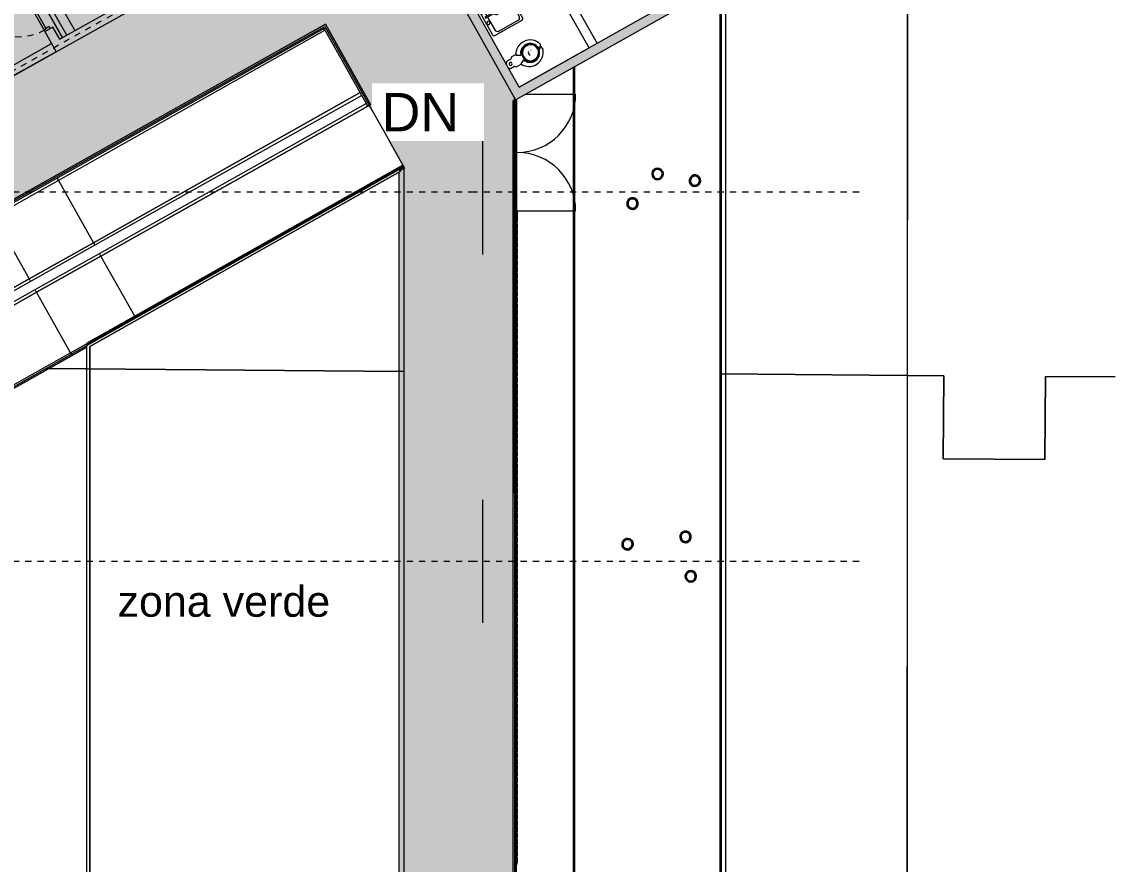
# Model space of a CAD drawing. Header units: metres. Extents: x -16.5 to 80.2, y 17.9 to 114.6.
# Drawn here: x 43.03 to 60.79, y 59.7 to 73.39 of the extents above; entities that cross this region are included whole.
import ezdxf

# ---------------------------------------------------------------- set-up
doc = ezdxf.new("R2010")
doc.units = ezdxf.units.M
doc.linetypes.add('LineaDiscontinua-1_5mm', pattern=[0.003, 0.0015, -0.0015])
doc.linetypes.add('LíneaDeRejilla', pattern=[0.021, 0.012, -0.003, 0.003, -0.003])
for name, color, linetype, lineweight in [('00_URB_HUELLA JARDÍN', 7, 'Continuous', 5), ('00_URB_ZONAS VERDES_NO CTA', 63, 'Continuous', 5), ('A-BRND', 11, 'Continuous', 5), ('A-DETL', 3, 'Continuous', 5), ('A-DETL-3', 151, 'Continuous', 5), ('A-DETL-GENF', 92, 'Continuous', 5), ('A-GENM', 13, 'Continuous', 5), ('A-MURO', 113, 'Continuous', 9), ('A-MURO-ACHU', 111, 'Continuous', 9), ('A-PISO', 51, 'Continuous', 9), ('A-PISO-RAMP', 51, 'Continuous', 5), ('A-PISO-RAMP-TEXT', 2, 'Continuous', 5), ('A-PUER', 31, 'Continuous', 5), ('A-PUER-MARC', 31, 'Continuous', 5), ('A-TEXT-NOTA', 2, 'Continuous', 5), ('A-VENT-CORT', 52, 'Continuous', 5), ('A-VENT-CORT-MARC', 51, 'Continuous', 5), ('A-WALL', 113, 'Continuous', 18), ('H-HID-APAR', 6, 'Continuous', 5), ('S-CERC-SIMB', 2, 'Continuous', 35), ('S-COLS-SYMB', 171, 'Continuous', 35), ('S-REJI', 1, 'Continuous', 5)]:
    doc.layers.add(name, color=color, linetype=linetype, lineweight=lineweight)
doc.styles.add('Arial_3', font='arial.ttf', dxfattribs={"height": 0.5})
doc.styles.add('Arial_4', font='arial.ttf', dxfattribs={"height": 0.625})

# ---------------------------------------------------------------- blocks, each defined once
blk = doc.blocks.new('M_Sink-Single-2D - 660 x 560mm-1187621-Nivel 2')
at = {"layer": 'H-HID-APAR'}
for p, q in [((0.002, 0.65), (0.002, 0.14)), ((0.002, 0.65), (0.002, 0.14)), ((0.636, 0.675), (0.027, 0.675)), ((0.636, 0.675), (0.027, 0.675)), ((0.033, 0.592), (0.033, 0.236)), ((0.579, 0.643), (0.084, 0.643)), ((0.63, 0.236), (0.63, 0.592)), ((0.662, 0.14), (0.662, 0.65)), ((0.662, 0.14), (0.662, 0.65)), ((0.341, 0.356), (0.322, 0.356)), ((0.322, 0.356), (0.322, 0.147)), ((0.341, 0.147), (0.341, 0.356)), ((0.084, 0.185), (0.322, 0.185)), ((0.341, 0.185), (0.579, 0.185)), ((0.027, 0.115), (0.636, 0.115)), ((0.027, 0.115), (0.636, 0.115)), ((0.322, 0.147), (0.341, 0.147))]:
    blk.add_line(p, q, dxfattribs=at)
for centre, radius, start, end in [((0.027, 0.65), 0.0254, 90, 180), ((0.027, 0.65), 0.0254, 90, 180), ((0.084, 0.592), 0.0508, 90, 180), ((0.579, 0.592), 0.0508, 360, 90), ((0.636, 0.65), 0.0254, 0, 90), ((0.636, 0.65), 0.0254, 0, 90), ((0.332, 0.356), 0.0508, 360, 180), ((0.332, 0.356), 0.0508, 180, 259.1931), ((0.332, 0.356), 0.0508, 280.8069, 0), ((0.084, 0.236), 0.0508, 180, 270), ((0.579, 0.236), 0.0508, 270, 0), ((0.027, 0.14), 0.0254, 180, 270), ((0.027, 0.14), 0.0254, 180, 270), ((0.23, 0.15), 0.0254, 360, 180), ((0.23, 0.15), 0.0254, 180, 0), ((0.433, 0.15), 0.0254, 360, 180), ((0.433, 0.15), 0.0254, 180, 360), ((0.636, 0.14), 0.0254, 270, 360), ((0.636, 0.14), 0.0254, 270, 0)]:
    blk.add_arc(centre, radius, start, end, dxfattribs=at)
blk = doc.blocks.new('M_Water Closet - Flush Valve - Floor Mounted - Private - 6_1 Lpf-1196158-Nivel 2')
at = {"layer": 'H-HID-APAR'}
for p, q in [((-0.064, -0.102), (-0.089, -0.127)), ((-0.089, -0.127), (-0.089, -0.213)), ((-0.038, 0), (-0.064, -0.025)), ((-0.064, -0.025), (-0.064, -0.102)), ((0.064, -0.025), (0.038, 0)), ((0.064, -0.102), (0.064, -0.025)), ((0.089, -0.127), (0.064, -0.102)), ((0.089, -0.213), (0.089, -0.127)), ((-0.043, -0.281), (-0.083, -0.209)), ((0.083, -0.209), (0.043, -0.281)), ((-0.006, -0.597), (-0.013, -0.596))]:
    blk.add_line(p, q, dxfattribs=at)
at = {"layer": 'H-HID-APAR', "flags": 128}
for points in [[(-0.111, -0.325), (-0.107, -0.321), (-0.102, -0.317), (-0.098, -0.313), (-0.092, -0.309), (-0.087, -0.306), (-0.082, -0.302), (-0.076, -0.299), (-0.071, -0.296), (-0.065, -0.293), (-0.059, -0.291), (-0.053, -0.289), (-0.051, -0.288)], [(0.051, -0.288), (0.057, -0.29), (0.063, -0.292), (0.068, -0.295), (0.074, -0.298), (0.08, -0.301), (0.085, -0.304), (0.09, -0.308), (0.096, -0.311), (0.101, -0.315), (0.105, -0.319), (0.11, -0.324)], [(0.014, -0.596), (0.009, -0.597), (0.003, -0.597)]]:
    blk.add_lwpolyline(points, dxfattribs=at)
at = {"layer": 'H-HID-APAR'}
for centre, radius, start, end in [((0, -0.064), 0.0254, 360, 180), ((0, -0.064), 0.0254, 180, 360), ((0.019, -0.418), 0.232, 115.8609, 252.5741), ((0.002, -0.429), 0.155, 106.9633, 257.0367), ((0, -0.438), 0.146, 0, 180), ((0, -0.437), 0.13, 90, 270), ((0, -0.438), 0.146, 132.2685, 137.754), ((0, -0.438), 0.146, 118.1189, 123.4335), ((0, -0.438), 0.146, 104.0429, 108.5788), ((0, -0.437), 0.13, 270, 90), ((-0.002, -0.429), 0.155, 282.9633, 73.0367), ((0, -0.438), 0.146, 71.4212, 75.9571), ((-0.019, -0.418), 0.232, 287.4259, 64.1391), ((0, -0.438), 0.146, 56.5665, 61.8811), ((0, -0.438), 0.146, 42.246, 47.7315), ((0, -0.438), 0.146, 180, 238.3584), ((0, -0.438), 0.146, 161.4419, 165.9707), ((0, -0.438), 0.146, 146.5915, 151.9011), ((0, -0.438), 0.04, 30, 140.1083), ((0, -0.438), 0.04, 315, 324.568), ((0, -0.438), 0.146, 301.6416, 0), ((0, -0.438), 0.146, 28.0989, 33.4085), ((0, -0.438), 0.146, 14.0293, 18.5581), ((0, -0.438), 0.146, 240.6149, 251.1591), ((-0.042, -0.61), 0.0307, 252.5741, 72.5741), ((0, -0.438), 0.146, 255.8551, 284.1449), ((0, -0.438), 0.197, 263.5978, 276.4022), ((0.042, -0.61), 0.0307, 107.4259, 287.4259), ((0, -0.438), 0.146, 288.8409, 299.3851)]:
    blk.add_arc(centre, radius, start, end, dxfattribs=at)
blk = doc.blocks.new('Montante rectangular - 30x30-1440428-Nivel 2')
at = {"layer": 'A-VENT-CORT-MARC'}
for p, q in [((-0.015, -0.015), (-0.015, 0.015)), ((-0.015, 0.015), (0.015, 0.015)), ((0.015, 0.015), (0.015, -0.015)), ((0.015, -0.015), (-0.015, -0.015))]:
    blk.add_line(p, q, dxfattribs=at)
blk = doc.blocks.new('Montante rectangular - 30x30-1440109-Nivel 2')
at = {"layer": 'A-VENT-CORT-MARC'}
for p, q in [((51.047, 58.004), (51.077, 58.004)), ((51.047, 57.934), (51.047, 58.004)), ((51.077, 57.934), (51.047, 57.934)), ((51.077, 58.004), (51.077, 57.934))]:
    blk.add_line(p, q, dxfattribs=at)
blk = doc.blocks.new('Montante rectangular - 30x30-1440110-Nivel 2')
at = {"layer": 'A-VENT-CORT-MARC'}
for p, q in [((51.047, 70.134), (51.047, 70.219)), ((51.077, 70.219), (51.077, 70.134)), ((51.077, 70.134), (51.047, 70.134))]:
    blk.add_line(p, q, dxfattribs=at)
blk = doc.blocks.new('Montante rectangular - 30x30-1440111-Nivel 2')
at = {"layer": 'A-VENT-CORT-MARC'}
for p, q in [((51.047, 70.319), (51.077, 70.319)), ((51.047, 70.219), (51.047, 70.319)), ((51.077, 70.319), (51.077, 70.219))]:
    blk.add_line(p, q, dxfattribs=at)
blk = doc.blocks.new('M_Door-Curtain-Wall-Double-Storefront - M_Door-Curtain-Wall-Double-Storefront-1504482-Nivel 2')
at = {"layer": 'A-PUER'}
for p, q in [((-0.95, -0.016), (-0.95, -0.966)), ((0.95, -0.157), (0.95, -0.966))]:
    blk.add_line(p, q, dxfattribs=at)
for centre, start, end in [((-0.95, -0.016), 270, 360), ((0.95, -0.016), 180, 270)]:
    blk.add_arc(centre, 0.95, start, end, dxfattribs=at)
blk = doc.blocks.new('Panel de sistema - Vidrio-10-1504484-Nivel 2')
at = {"layer": 'A-VENT-CORT'}
for p, q in [((-0.95, 0.005), (0.859, 0.005)), ((-0.95, 0.005), (-0.95, -0.005)), ((0.864, -0.005), (-0.95, -0.005))]:
    blk.add_line(p, q, dxfattribs=at)
blk = doc.blocks.new('DISPOSICIÓN URBANA JARDIN_dwg-1215257-Nivel 2')
at = {"layer": '00_URB_HUELLA JARDÍN', "color": 253}
blk.add_line((80.573, 102.305), (75.536, 99.404), dxfattribs=at)
at = {"layer": '00_URB_HUELLA JARDÍN', "color": 253, "flags": 128}
blk.add_lwpolyline([(90.586, 108.076), (89.605, 107.511), (90.281, 106.34), (88.851, 105.516), (88.177, 106.685), (85.035, 104.876)], dxfattribs=at)
at = {"layer": '00_URB_ZONAS VERDES_NO CTA', "color": 254}
blk.add_line((75.536, 99.404), (80.573, 102.305), dxfattribs=at)
at = {"layer": '00_URB_ZONAS VERDES_NO CTA', "color": 254, "flags": 128}
blk.add_lwpolyline([(85.035, 104.876), (88.177, 106.685), (88.851, 105.516), (90.281, 106.34), (89.605, 107.511), (90.586, 108.076)], dxfattribs=at)
blk = doc.blocks.new('Top Rail Type - Top Rail_Internal_-1126757-Nivel 2')
at = {"layer": 'A-BRND'}
for p, q in [((19.89, 57.617), (47.962, 73.353)), ((47.943, 73.285), (20.081, 57.667)), ((48.651, 72.023), (47.943, 73.285)), ((47.962, 73.353), (48.694, 72.047)), ((48.694, 72.047), (48.651, 72.023)), ((44.086, 68.147), (49.149, 71.001)), ((49.174, 70.958), (44.136, 68.118)), ((49.149, 71.001), (49.174, 70.958)), ((44.086, 57.667), (44.086, 68.147)), ((44.136, 68.118), (44.136, 57.617))]:
    blk.add_line(p, q, dxfattribs=at)
blk = doc.blocks.new('Top Rail Type - Top Rail_Internal_-V84-Nivel 2')
at = {"layer": 'A-BRND'}
for p, q in [((47.962, 73.353), (19.89, 57.617)), ((47.943, 73.285), (20.081, 57.667)), ((48.651, 72.023), (47.943, 73.285)), ((48.694, 72.047), (47.962, 73.353)), ((48.651, 72.023), (48.694, 72.047)), ((44.086, 68.147), (49.149, 71.001)), ((44.136, 68.118), (49.174, 70.958)), ((49.149, 71.001), (49.174, 70.958)), ((44.086, 57.667), (44.086, 68.147)), ((44.136, 57.617), (44.136, 68.118))]:
    blk.add_line(p, q, dxfattribs=at)
blk = doc.blocks.new('Puerta-Batiente-ConDilataciones - 900x2200-3 Dilataciones-1189421-Nivel 2')
at = {"layer": 'A-GENM'}
for p, q in [((0.422, -0.035), (-0.422, -0.035)), ((-0.422, -0.075), (0.422, -0.075)), ((-0.422, -0.075), (0.422, -0.075)), ((-0.422, -0.075), (0.422, -0.075)), ((0.41, -0.035), (-0.41, -0.035)), ((0.41, -0.035), (-0.41, -0.035))]:
    blk.add_line(p, q, dxfattribs=at)
at = {"layer": 'A-PUER'}
for p, q in [((-0.422, -0.919), (-0.422, -0.075)), ((-0.422, -0.075), (-0.382, -0.075)), ((-0.382, -0.075), (-0.382, -0.919)), ((-0.382, -0.919), (-0.422, -0.919))]:
    blk.add_line(p, q, dxfattribs=at)
at = {"layer": 'A-PUER', "linetype": 'LineaDiscontinua-1_5mm'}
blk.add_arc((-0.422, -0.075), 0.844, 272.7165, 0, dxfattribs=at)
at = {"layer": 'A-PUER-MARC', "lineweight": 9}
for p, q in [((-0.41, 0.025), (-0.45, 0.025)), ((-0.45, 0.025), (-0.45, -0.075)), ((-0.41, -0.035), (-0.41, 0.025)), ((0.45, 0.025), (0.41, 0.025)), ((0.41, 0.025), (0.41, -0.035)), ((0.45, -0.075), (0.45, 0.025)), ((-0.45, -0.075), (-0.422, -0.075)), ((-0.422, -0.075), (-0.422, -0.035)), ((-0.422, -0.035), (-0.41, -0.035)), ((0.41, -0.035), (0.422, -0.035)), ((0.422, -0.035), (0.422, -0.075)), ((0.422, -0.075), (0.45, -0.075))]:
    blk.add_line(p, q, dxfattribs=at)
blk = doc.blocks.new('Top Rail Type - Top Rail_Internal_-1329734-Nivel 2')
at = {"layer": 'A-BRND'}
for p, q in [((51.012, 72.116), (51.062, 72.116)), ((51.012, 55.917), (51.012, 72.116)), ((51.062, 72.116), (51.062, 55.917))]:
    blk.add_line(p, q, dxfattribs=at)
blk = doc.blocks.new('Top Rail Type - Top Rail_Internal_-V96-Nivel 2')
at = {"layer": 'A-BRND'}
for p, q in [((51.012, 72.116), (51.062, 72.116)), ((51.012, 55.917), (51.012, 72.116)), ((51.062, 55.917), (51.062, 72.116))]:
    blk.add_line(p, q, dxfattribs=at)
blk = doc.blocks.new('Top Rail Type - Top Rail_Internal_-1746581-Nivel 2')
at = {"layer": 'A-BRND'}
for p, q in [((47.946, 73.25), (43.625, 70.814)), ((47.93, 73.277), (47.946, 73.25)), ((44.869, 68.602), (49.224, 71.058)), ((49.224, 71.058), (49.249, 71.014)), ((49.249, 71.014), (49.168, 70.968)), ((43.625, 70.814), (42.579, 70.226)), ((43.603, 70.852), (43.625, 70.814)), ((43.625, 70.814), (43.603, 70.852)), ((43.822, 68.014), (44.869, 68.602)), ((44.875, 68.592), (44.869, 68.602)), ((44.869, 68.602), (44.875, 68.592)), ((44.086, 68.105), (43.847, 67.97)), ((39.464, 65.564), (43.822, 68.014)), ((43.847, 67.97), (39.489, 65.52)), ((43.822, 68.014), (43.847, 67.97))]:
    blk.add_line(p, q, dxfattribs=at)
blk = doc.blocks.new('Top Rail Type - Top Rail_Internal_-V141-Nivel 2')
at = {"layer": 'A-BRND'}
for p, q in [((47.946, 73.25), (43.625, 70.814)), ((47.946, 73.25), (47.93, 73.277)), ((44.869, 68.602), (49.224, 71.058)), ((49.224, 71.058), (49.249, 71.014)), ((49.168, 70.968), (49.249, 71.014)), ((43.625, 70.814), (42.579, 70.226)), ((43.822, 68.014), (44.869, 68.602)), ((43.847, 67.97), (44.086, 68.105)), ((39.464, 65.564), (43.822, 68.014)), ((39.489, 65.52), (43.847, 67.97))]:
    blk.add_line(p, q, dxfattribs=at)
blk = doc.blocks.new('Top Rail Type - Top Rail_Internal_-1752441-Nivel 2')
at = {"layer": 'A-BRND'}
for p, q in [((44.193, 69.803), (48.528, 72.241)), ((48.553, 72.197), (44.218, 69.76)), ((44.291, 69.628), (48.626, 72.066)), ((48.651, 72.022), (44.315, 69.585)), ((48.649, 72.079), (48.673, 72.035)), ((43.147, 69.215), (44.193, 69.803)), ((44.218, 69.76), (43.172, 69.171)), ((44.193, 69.803), (44.218, 69.76)), ((43.245, 69.041), (44.291, 69.628)), ((44.315, 69.585), (43.27, 68.997)), ((44.315, 69.585), (44.291, 69.628)), ((38.789, 66.765), (43.147, 69.215)), ((43.172, 69.171), (38.813, 66.721)), ((43.147, 69.215), (43.172, 69.171)), ((38.887, 66.59), (43.245, 69.041)), ((43.27, 68.997), (38.911, 66.547)), ((43.27, 68.997), (43.245, 69.041))]:
    blk.add_line(p, q, dxfattribs=at)
blk = doc.blocks.new('Top Rail Type - Top Rail_Internal_-V142-Nivel 2')
at = {"layer": 'A-BRND'}
for p, q in [((48.528, 72.241), (44.193, 69.803)), ((48.553, 72.197), (44.218, 69.76)), ((44.291, 69.628), (48.626, 72.066)), ((44.315, 69.585), (48.651, 72.022)), ((48.649, 72.079), (48.673, 72.035)), ((44.193, 69.803), (43.147, 69.215)), ((44.218, 69.76), (43.172, 69.171)), ((43.245, 69.041), (44.291, 69.628)), ((43.27, 68.997), (44.315, 69.585)), ((43.147, 69.215), (38.789, 66.765)), ((43.172, 69.171), (38.813, 66.721)), ((38.887, 66.59), (43.245, 69.041)), ((38.911, 66.547), (43.27, 68.997))]:
    blk.add_line(p, q, dxfattribs=at)

msp = doc.modelspace()

# ---------------------------------------------------------------- hatches: boundary and pattern name
at = {"layer": 'A-DETL-GENF'}
h = msp.add_hatch(color=254, dxfattribs=at)
h.paths.add_polyline_path([(2.204, 47.644), (8.542, 51.196), (9.216, 49.994), (10.835, 50.902), (10.835, 52.482), (16.963, 55.917), (17.366, 55.915), (17.366, 54.617), (19.166, 54.617), (19.168, 55.917), (29.616, 55.916), (29.617, 54.617), (31.416, 54.617), (31.418, 55.917), (47.361, 55.916), (47.362, 54.617), (49.161, 54.617), (49.161, 55.917), (51.039, 55.917), (51.037, 72.153), (49.709, 74.522), (54.286, 77.096), (54.286, 80.658), (53.939, 80.463), (53.927, 80.485), (53.164, 80.045), (53.164, 80.045), (53.147, 80.035), (53.154, 80.023), (52.11, 79.437), (51.747, 79.227), (49.815, 82.674), (48.739, 82.069), (51.411, 77.316), (51.399, 77.31), (51.411, 77.29), (49.824, 76.4), (48.222, 75.476), (48.211, 75.496), (42.018, 72.025), (42.042, 71.981), (41.911, 71.907), (41.887, 71.951), (31.201, 65.961), (31.206, 65.953), (28.484, 64.427), (28.466, 64.459), (21.838, 60.744), (21.861, 60.703), (19.157, 59.187), (19.134, 59.228), (19.122, 59.222), (18.498, 60.333), (17.157, 59.58), (17.792, 58.445), (8.676, 53.335), (8.04, 54.471), (6.47, 53.591), (7.106, 52.455), (2.512, 49.88), (2.508, 49.886), (2.498, 49.88), (-0.105, 54.523), (-0.887, 54.084), (-0.875, 54.062), (-1.145, 53.91), (-0.703, 53.126), (-0.697, 53.13), (0.117, 51.678), (0.113, 51.676), (0.554, 50.892), (0.557, 50.893), (1.457, 49.288), (1.324, 49.214), (2.197, 47.656)], flags=0)
h.paths.add_polyline_path([(44.036, 57.717), (20.119, 57.717), (47.952, 73.317), (49.226, 71.051), (49.161, 71.015), (49.161, 57.717), (44.039, 57.717)], flags=0)
h.paths.add_polyline_path([(43.689, 73.133), (45.215, 73.989), (44.629, 75.036), (43.102, 74.18), (43.664, 73.177)], flags=0)
h = msp.add_hatch(color=7, dxfattribs=at)
h.paths.add_polyline_path([(31.332, 66.035), (32.902, 66.915), (32.706, 67.265), (32.837, 67.338), (32.96, 67.119), (33.003, 67.143), (32.416, 68.19), (33.986, 69.07), (34.573, 68.024), (37.321, 69.564), (33.734, 75.963), (33.865, 76.036), (37.452, 69.637), (39.984, 71.057), (40.059, 70.927), (41.887, 71.951), (41.703, 72.279), (41.834, 72.353), (42.018, 72.025), (43.588, 72.905), (43.404, 73.233), (43.535, 73.306), (43.645, 73.109), (43.689, 73.133), (43.102, 74.18), (44.672, 75.06), (45.259, 74.013), (48.007, 75.554), (44.476, 81.857), (44.473, 81.857), (44.413, 81.965), (44.151, 81.818), (44.077, 81.949), (38.159, 78.632), (38.162, 78.622), (38.117, 78.597), (38.114, 78.606), (27.461, 72.634), (27.519, 72.53), (27.65, 72.603), (28.989, 70.214), (28.858, 70.141), (29.25, 69.443), (29.38, 69.516), (30.317, 67.846), (30.186, 67.772), (31.005, 66.312), (31.136, 66.385), (31.319, 66.058)], flags=0)
h.paths.add_polyline_path([(31.887, 68.726), (30.51, 71.181), (30.641, 71.255), (32.018, 68.799)], flags=0)
h.paths.add_polyline_path([(30.119, 71.879), (29.22, 73.483), (29.351, 73.557), (30.25, 71.953), (30.207, 71.928)], flags=0)
h.paths.add_polyline_path([(40.872, 73.762), (39.49, 76.227), (39.621, 76.3), (41.002, 73.836), (40.954, 73.808)], flags=0)
h.paths.add_polyline_path([(42.573, 74.716), (41.636, 76.386), (41.767, 76.46), (42.703, 74.789), (42.683, 74.778)], flags=0)
h.paths.add_polyline_path([(39.099, 76.924), (38.21, 78.511), (38.341, 78.584), (39.23, 76.998), (39.143, 76.949)], flags=0)
h.paths.add_polyline_path([(41.245, 77.084), (39.913, 79.46), (40.044, 79.533), (41.376, 77.157), (41.261, 77.093)], flags=0)
h.paths.add_polyline_path([(44.62, 81.8), (44.664, 81.825), (44.649, 81.851), (44.605, 81.826), (44.619, 81.801)], flags=0)
at = {"layer": 'A-MURO-ACHU'}
for points in [[(43.719, 72.978), (51.28, 77.216), (51.207, 77.347), (43.645, 73.109)], [(50.979, 72.256), (51.11, 72.329), (49.876, 74.53), (49.745, 74.456), (50.746, 72.671)], [(51.052, 72.125), (54.311, 73.958), (54.311, 74.13), (50.979, 72.256), (51.049, 72.13)], [(43.588, 72.905), (43.719, 72.978), (43.535, 73.306), (43.404, 73.233)]]:
    msp.add_hatch(color=256, dxfattribs=at).paths.add_polyline_path(points, flags=0)

# ---------------------------------------------------------------- linework, layer by layer
at = {"layer": 'A-DETL'}
for p, q in [((50.512, 71.61), (50.512, 70.61)), ((50.512, 70.61), (50.512, 69.61)), ((50.512, 65.624), (50.512, 64.624)), ((50.512, 64.624), (50.512, 63.624))]:
    msp.add_line(p, q, dxfattribs=at)
at = {"layer": 'A-DETL-3'}
for p, q in [((43.689, 73.133), (43.102, 74.18)), ((43.102, 74.18), (43.689, 73.133)), ((26.685, 61.397), (47.952, 73.318)), ((42.018, 72.025), (43.588, 72.905)), ((43.588, 72.905), (42.018, 72.025)), ((51.039, 57.741), (51.037, 72.153)), ((49.226, 71.051), (49.161, 71.015)), ((49.161, 71.015), (49.161, 70.993))]:
    msp.add_line(p, q, dxfattribs=at)
at = {"layer": 'A-MURO'}
for p, q in [((51.179, 75.171), (52.376, 73.042)), ((52.245, 72.968), (51.048, 75.098)), ((43.761, 73.176), (43.199, 74.15)), ((43.404, 74.094), (43.892, 73.25)), ((41.943, 72.157), (43.513, 73.038)), ((43.644, 73.111), (43.761, 73.176)), ((43.587, 72.907), (42.017, 72.027)), ((51.109, 72.331), (52.245, 72.968))]:
    msp.add_line(p, q, dxfattribs=at)
at = {"layer": 'A-PISO'}
for p, q in [((57.408, 45.28), (57.431, 79.662)), ((57.416, 79.65), (57.416, 45.28)), ((54.386, 55.917), (54.386, 74)), ((54.461, 74.042), (54.461, 55.917)), ((51.062, 72.116), (51.062, 72.13)), ((48.673, 72.035), (49.221, 71.063)), ((49.221, 71.063), (44.086, 68.168)), ((27.997, 59.062), (49.236, 71.036)), ((49.161, 57.667), (49.161, 70.951)), ((49.236, 71.036), (49.236, 57.717)), ((44.086, 68.168), (44.086, 68.162))]:
    msp.add_line(p, q, dxfattribs=at)
at = {"layer": 'A-PISO-RAMP'}
for p, q in [((47.948, 73.275), (47.935, 73.268)), ((49.224, 71.058), (48.673, 72.035)), ((43.625, 70.814), (44.193, 69.803)), ((42.579, 70.226), (43.147, 69.215)), ((44.866, 68.608), (44.315, 69.585)), ((43.822, 68.014), (43.27, 68.997))]:
    msp.add_line(p, q, dxfattribs=at)
at = {"layer": 'A-WALL'}
for p, q in [((43.588, 72.905), (51.411, 77.29)), ((48.007, 75.554), (43.645, 73.109)), ((49.745, 74.456), (51.052, 72.125)), ((51.11, 72.329), (49.876, 74.53)), ((54.311, 74.13), (51.11, 72.329)), ((51.052, 72.125), (54.461, 74.042)), ((43.535, 73.306), (43.404, 73.233)), ((43.404, 73.233), (43.588, 72.905)), ((43.645, 73.109), (43.535, 73.306))]:
    msp.add_line(p, q, dxfattribs=at)
at = {"layer": 'S-CERC-SIMB'}
for p, q in [((54.386, 55.917), (54.386, 74)), ((52.006, 55.917), (52.006, 72.662))]:
    msp.add_line(p, q, dxfattribs=at)
at = {"layer": 'S-COLS-SYMB'}
for centre, radius, start, end in [((53.359, 70.921), 0.0842, 45, 225), ((53.359, 70.921), 0.0842, 225, 45), ((53.965, 70.812), 0.0841, 60, 240), ((53.965, 70.812), 0.0842, 240, 60), ((52.952, 70.439), 0.0842, 124, 304), ((52.952, 70.439), 0.0841, 304, 124), ((53.814, 65.022), 0.0841, 124, 304), ((53.814, 65.022), 0.0842, 304, 124), ((53.899, 64.381), 0.0842, 45, 225), ((53.899, 64.381), 0.0842, 225, 45)]:
    msp.add_arc(centre, radius, start, end, dxfattribs=at)
for start_param, end_param in [(0, 3.141593), (3.141593, 6.283185)]:
    msp.add_ellipse((52.871, 64.903), major_axis=(-0.026, 0.08), ratio=0.999974, start_param=start_param, end_param=end_param, dxfattribs=at)
at = {"layer": 'S-REJI', "linetype": 'LíneaDeRejilla'}
for p, q in [((54.386, 86.575), (54.386, 51.353)), ((50.384, 70.624), (6.753, 70.624)), ((56.634, 70.624), (50.384, 70.624)), ((50.384, 64.624), (6.753, 64.624)), ((56.634, 64.624), (50.384, 64.624))]:
    msp.add_line(p, q, dxfattribs=at)

# ---------------------------------------------------------------- block references
at = {"layer": 'A-BRND'}
for name in ['Top Rail Type - Top Rail_Internal_-1126757-Nivel 2', 'Top Rail Type - Top Rail_Internal_-V84-Nivel 2', 'Top Rail Type - Top Rail_Internal_-1746581-Nivel 2', 'Top Rail Type - Top Rail_Internal_-V141-Nivel 2', 'Top Rail Type - Top Rail_Internal_-1752441-Nivel 2', 'Top Rail Type - Top Rail_Internal_-V142-Nivel 2', 'Top Rail Type - Top Rail_Internal_-1329734-Nivel 2', 'Top Rail Type - Top Rail_Internal_-V96-Nivel 2']:
    msp.add_blockref(name, (0, 0), dxfattribs=at)
at = {"layer": 'A-PUER'}
for name, p, rotation in [('Puerta-Batiente-ConDilataciones - 900x2200-3 Dilataciones-1189421-Nivel 2', (43.249, 73.662), 299.2725903057571), ('M_Door-Curtain-Wall-Double-Storefront - M_Door-Curtain-Wall-Double-Storefront-1504482-Nivel 2', (51.062, 71.269), 90)]:
    msp.add_blockref(name, p, dxfattribs=dict(at, rotation=rotation))
at = {"layer": 'A-VENT-CORT', "rotation": 90}
msp.add_blockref('Panel de sistema - Vidrio-10-1504484-Nivel 2', (51.062, 71.269), dxfattribs=at)
at = {"layer": 'A-VENT-CORT-MARC'}
for name, p in [('Montante rectangular - 30x30-1440111-Nivel 2', (0, 0)), ('Montante rectangular - 30x30-1440110-Nivel 2', (0, 0)), ('Montante rectangular - 30x30-1440109-Nivel 2', (0, 12.1)), ('Montante rectangular - 30x30-1440109-Nivel 2', (0, 12)), ('Montante rectangular - 30x30-1440109-Nivel 2', (0, 11.9)), ('Montante rectangular - 30x30-1440109-Nivel 2', (0, 11.8)), ('Montante rectangular - 30x30-1440109-Nivel 2', (0, 11.7)), ('Montante rectangular - 30x30-1440109-Nivel 2', (0, 11.6)), ('Montante rectangular - 30x30-1440109-Nivel 2', (0, 11.5)), ('Montante rectangular - 30x30-1440109-Nivel 2', (0, 11.4)), ('Montante rectangular - 30x30-1440109-Nivel 2', (0, 11.3)), ('Montante rectangular - 30x30-1440109-Nivel 2', (0, 11.2)), ('Montante rectangular - 30x30-1440109-Nivel 2', (0, 11.1)), ('Montante rectangular - 30x30-1440109-Nivel 2', (0, 11)), ('Montante rectangular - 30x30-1440109-Nivel 2', (0, 10.9)), ('Montante rectangular - 30x30-1440109-Nivel 2', (0, 10.8)), ('Montante rectangular - 30x30-1440109-Nivel 2', (0, 10.7)), ('Montante rectangular - 30x30-1440109-Nivel 2', (0, 10.6)), ('Montante rectangular - 30x30-1440109-Nivel 2', (0, 10.5)), ('Montante rectangular - 30x30-1440109-Nivel 2', (0, 10.4)), ('Montante rectangular - 30x30-1440109-Nivel 2', (0, 10.3)), ('Montante rectangular - 30x30-1440109-Nivel 2', (0, 10.2)), ('Montante rectangular - 30x30-1440109-Nivel 2', (0, 10.1)), ('Montante rectangular - 30x30-1440109-Nivel 2', (0, 10)), ('Montante rectangular - 30x30-1440109-Nivel 2', (0, 9.9)), ('Montante rectangular - 30x30-1440109-Nivel 2', (0, 9.8)), ('Montante rectangular - 30x30-1440109-Nivel 2', (0, 9.7)), ('Montante rectangular - 30x30-1440109-Nivel 2', (0, 9.6)), ('Montante rectangular - 30x30-1440109-Nivel 2', (0, 9.5)), ('Montante rectangular - 30x30-1440109-Nivel 2', (0, 9.4)), ('Montante rectangular - 30x30-1440109-Nivel 2', (0, 9.3)), ('Montante rectangular - 30x30-1440109-Nivel 2', (0, 9.2)), ('Montante rectangular - 30x30-1440109-Nivel 2', (0, 9.1)), ('Montante rectangular - 30x30-1440109-Nivel 2', (0, 9)), ('Montante rectangular - 30x30-1440109-Nivel 2', (0, 8.9)), ('Montante rectangular - 30x30-1440109-Nivel 2', (0, 8.8)), ('Montante rectangular - 30x30-1440109-Nivel 2', (0, 8.7)), ('Montante rectangular - 30x30-1440109-Nivel 2', (0, 8.6)), ('Montante rectangular - 30x30-1440109-Nivel 2', (0, 8.5)), ('Montante rectangular - 30x30-1440109-Nivel 2', (0, 8.4)), ('Montante rectangular - 30x30-1440109-Nivel 2', (0, 8.3)), ('Montante rectangular - 30x30-1440109-Nivel 2', (0, 8.2)), ('Montante rectangular - 30x30-1440109-Nivel 2', (0, 8.1)), ('Montante rectangular - 30x30-1440109-Nivel 2', (0, 8)), ('Montante rectangular - 30x30-1440109-Nivel 2', (0, 7.9)), ('Montante rectangular - 30x30-1440109-Nivel 2', (0, 7.8)), ('Montante rectangular - 30x30-1440109-Nivel 2', (0, 7.7)), ('Montante rectangular - 30x30-1440109-Nivel 2', (0, 7.6)), ('Montante rectangular - 30x30-1440109-Nivel 2', (0, 7.5)), ('Montante rectangular - 30x30-1440109-Nivel 2', (0, 7.4)), ('Montante rectangular - 30x30-1440109-Nivel 2', (0, 7.3)), ('Montante rectangular - 30x30-1440109-Nivel 2', (0, 7.2)), ('Montante rectangular - 30x30-1440109-Nivel 2', (0, 7.1)), ('Montante rectangular - 30x30-1440109-Nivel 2', (0, 7)), ('Montante rectangular - 30x30-1440109-Nivel 2', (0, 6.9)), ('Montante rectangular - 30x30-1440109-Nivel 2', (0, 6.8)), ('Montante rectangular - 30x30-1440109-Nivel 2', (0, 6.7)), ('Montante rectangular - 30x30-1440109-Nivel 2', (0, 6.6)), ('Montante rectangular - 30x30-1440109-Nivel 2', (0, 6.5)), ('Montante rectangular - 30x30-1440109-Nivel 2', (0, 6.4)), ('Montante rectangular - 30x30-1440109-Nivel 2', (0, 6.3)), ('Montante rectangular - 30x30-1440109-Nivel 2', (0, 6.2)), ('Montante rectangular - 30x30-1440109-Nivel 2', (0, 6.1)), ('Montante rectangular - 30x30-1440109-Nivel 2', (0, 6)), ('Montante rectangular - 30x30-1440109-Nivel 2', (0, 5.9)), ('Montante rectangular - 30x30-1440109-Nivel 2', (0, 5.8)), ('Montante rectangular - 30x30-1440109-Nivel 2', (0, 5.7)), ('Montante rectangular - 30x30-1440109-Nivel 2', (0, 5.6)), ('Montante rectangular - 30x30-1440109-Nivel 2', (0, 5.5)), ('Montante rectangular - 30x30-1440109-Nivel 2', (0, 5.4)), ('Montante rectangular - 30x30-1440109-Nivel 2', (0, 5.3)), ('Montante rectangular - 30x30-1440109-Nivel 2', (0, 5.2)), ('Montante rectangular - 30x30-1440109-Nivel 2', (0, 5.1)), ('Montante rectangular - 30x30-1440109-Nivel 2', (0, 5)), ('Montante rectangular - 30x30-1440109-Nivel 2', (0, 4.9)), ('Montante rectangular - 30x30-1440109-Nivel 2', (0, 4.8)), ('Montante rectangular - 30x30-1440109-Nivel 2', (0, 4.7)), ('Montante rectangular - 30x30-1440109-Nivel 2', (0, 4.6)), ('Montante rectangular - 30x30-1440109-Nivel 2', (0, 4.5)), ('Montante rectangular - 30x30-1440109-Nivel 2', (0, 4.4)), ('Montante rectangular - 30x30-1440109-Nivel 2', (0, 4.3)), ('Montante rectangular - 30x30-1440109-Nivel 2', (0, 4.2)), ('Montante rectangular - 30x30-1440109-Nivel 2', (0, 4.1)), ('Montante rectangular - 30x30-1440109-Nivel 2', (0, 4)), ('Montante rectangular - 30x30-1440109-Nivel 2', (0, 3.9)), ('Montante rectangular - 30x30-1440109-Nivel 2', (0, 3.8)), ('Montante rectangular - 30x30-1440109-Nivel 2', (0, 3.7)), ('Montante rectangular - 30x30-1440109-Nivel 2', (0, 3.6)), ('Montante rectangular - 30x30-1440109-Nivel 2', (0, 3.5)), ('Montante rectangular - 30x30-1440109-Nivel 2', (0, 3.4)), ('Montante rectangular - 30x30-1440109-Nivel 2', (0, 3.3)), ('Montante rectangular - 30x30-1440109-Nivel 2', (0, 3.2)), ('Montante rectangular - 30x30-1440109-Nivel 2', (0, 3.1)), ('Montante rectangular - 30x30-1440109-Nivel 2', (0, 3)), ('Montante rectangular - 30x30-1440109-Nivel 2', (0, 2.9)), ('Montante rectangular - 30x30-1440109-Nivel 2', (0, 2.8)), ('Montante rectangular - 30x30-1440109-Nivel 2', (0, 2.7)), ('Montante rectangular - 30x30-1440109-Nivel 2', (0, 2.6)), ('Montante rectangular - 30x30-1440109-Nivel 2', (0, 2.5)), ('Montante rectangular - 30x30-1440109-Nivel 2', (0, 2.4)), ('Montante rectangular - 30x30-1440109-Nivel 2', (0, 2.3)), ('Montante rectangular - 30x30-1440109-Nivel 2', (0, 2.2)), ('Montante rectangular - 30x30-1440109-Nivel 2', (0, 2.1)), ('Montante rectangular - 30x30-1440109-Nivel 2', (0, 2)), ('Montante rectangular - 30x30-1440109-Nivel 2', (0, 1.9)), ('Montante rectangular - 30x30-1440109-Nivel 2', (0, 1.8))]:
    msp.add_blockref(name, p, dxfattribs=at)
at = {"layer": 'A-VENT-CORT-MARC', "extrusion": (0, 0, -1), "rotation": 270.0000000000001}
for p in [(-51.062, 70.119), (-51.062, 70.019), (-51.062, 69.919), (-51.062, 69.819), (-51.062, 69.719), (-51.062, 69.619), (-51.062, 69.519), (-51.062, 69.419), (-51.062, 69.319), (-51.062, 69.219), (-51.062, 69.119), (-51.062, 69.019), (-51.062, 68.919), (-51.062, 68.819), (-51.062, 68.719), (-51.062, 68.619), (-51.062, 68.519), (-51.062, 68.419), (-51.062, 68.319), (-51.062, 68.219), (-51.062, 68.119), (-51.062, 68.019), (-51.062, 67.919), (-51.062, 67.819), (-51.062, 67.719), (-51.062, 67.619), (-51.062, 67.519), (-51.062, 67.419), (-51.062, 67.319), (-51.062, 67.219), (-51.062, 67.119), (-51.062, 67.019), (-51.062, 66.919), (-51.062, 66.819), (-51.062, 66.719), (-51.062, 66.619), (-51.062, 66.519), (-51.062, 66.419), (-51.062, 66.319), (-51.062, 66.219), (-51.062, 66.119), (-51.062, 66.019), (-51.062, 65.919), (-51.062, 65.819), (-51.062, 65.719), (-51.062, 65.619), (-51.062, 65.519), (-51.062, 65.419), (-51.062, 65.319), (-51.062, 65.219), (-51.062, 65.119), (-51.062, 65.019), (-51.062, 64.919), (-51.062, 64.819), (-51.062, 64.719), (-51.062, 64.619), (-51.062, 64.519), (-51.062, 64.419), (-51.062, 64.319), (-51.062, 64.219), (-51.062, 64.119), (-51.062, 64.019), (-51.062, 63.919), (-51.062, 63.819), (-51.062, 63.719), (-51.062, 63.619), (-51.062, 63.519), (-51.062, 63.419), (-51.062, 63.319), (-51.062, 63.219), (-51.062, 63.119), (-51.062, 63.019), (-51.062, 62.919), (-51.062, 62.819), (-51.062, 62.719), (-51.062, 62.619), (-51.062, 62.519), (-51.062, 62.419), (-51.062, 62.319), (-51.062, 62.219), (-51.062, 62.119), (-51.062, 62.019), (-51.062, 61.919), (-51.062, 61.819), (-51.062, 61.719), (-51.062, 61.619), (-51.062, 61.519), (-51.062, 61.419), (-51.062, 61.319), (-51.062, 61.219), (-51.062, 61.119), (-51.062, 61.019), (-51.062, 60.919), (-51.062, 60.819), (-51.062, 60.719), (-51.062, 60.619), (-51.062, 60.519), (-51.062, 60.419), (-51.062, 60.319), (-51.062, 60.219), (-51.062, 60.119), (-51.062, 60.019), (-51.062, 59.919), (-51.062, 59.819), (-51.062, 59.719)]:
    msp.add_blockref('Montante rectangular - 30x30-1440428-Nivel 2', p, dxfattribs=at)
at = {"layer": 'H-HID-APAR'}
for name, p, rotation in [('DISPOSICIÓN URBANA JARDIN_dwg-1215257-Nivel 2', (-72.033, 20.256), 329.59469028066), ('M_Sink-Single-2D - 660 x 560mm-1187621-Nivel 2', (50.268, 73.677), 299.2725903057568), ('M_Water Closet - Flush Valve - Floor Mounted - Private - 6_1 Lpf-1196158-Nivel 2', (50.915, 72.677), 119.2725903057576)]:
    msp.add_blockref(name, p, dxfattribs=dict(at, rotation=rotation))

# ---------------------------------------------------------------- texts
at = {"layer": 'A-TEXT-NOTA', "color": 7, "insert": (32, 71.412), "char_height": 0.5, "width": 16.55485, "attachment_point": 1, "rotation": 28.9833, "style": 'Arial_3'}
msp.add_mtext('ambiente pedagogico niños 37 a 60 meses', dxfattribs=at)
at = {"layer": 'A-TEXT-NOTA', "color": 7, "insert": (44.584, 64.224), "char_height": 0.5, "width": 4.28903, "attachment_point": 1, "style": 'Arial_3'}
msp.add_mtext('zona verde', dxfattribs=at)

# ---------------------------------------------------------------- next in the draw order: texts
at = {"layer": 'A-PISO-RAMP-TEXT', "insert": (48.875, 72.237), "char_height": 0.625, "width": 1.50684, "attachment_point": 1, "line_spacing_factor": 0.941778, "style": 'Arial_4', "bg_fill": 3, "box_fill_scale": 1.25, "bg_fill_color": 256, "bg_fill_true_color": 13158600, "bg_fill_transparency": 0}
msp.add_mtext('DN', dxfattribs=at)

# ---------------------------------------------------------------- next in the draw order: linework, layer by layer
at = {"layer": 'A-DETL-3'}
msp.add_line((47.952, 73.318), (49.226, 71.051), dxfattribs=at)
at = {"layer": 'S-REJI', "linetype": 'LíneaDeRejilla'}
msp.add_line((50.427, 76.824), (2.537, 49.98), dxfattribs=at)

doc.saveas('drawing.dxf')
